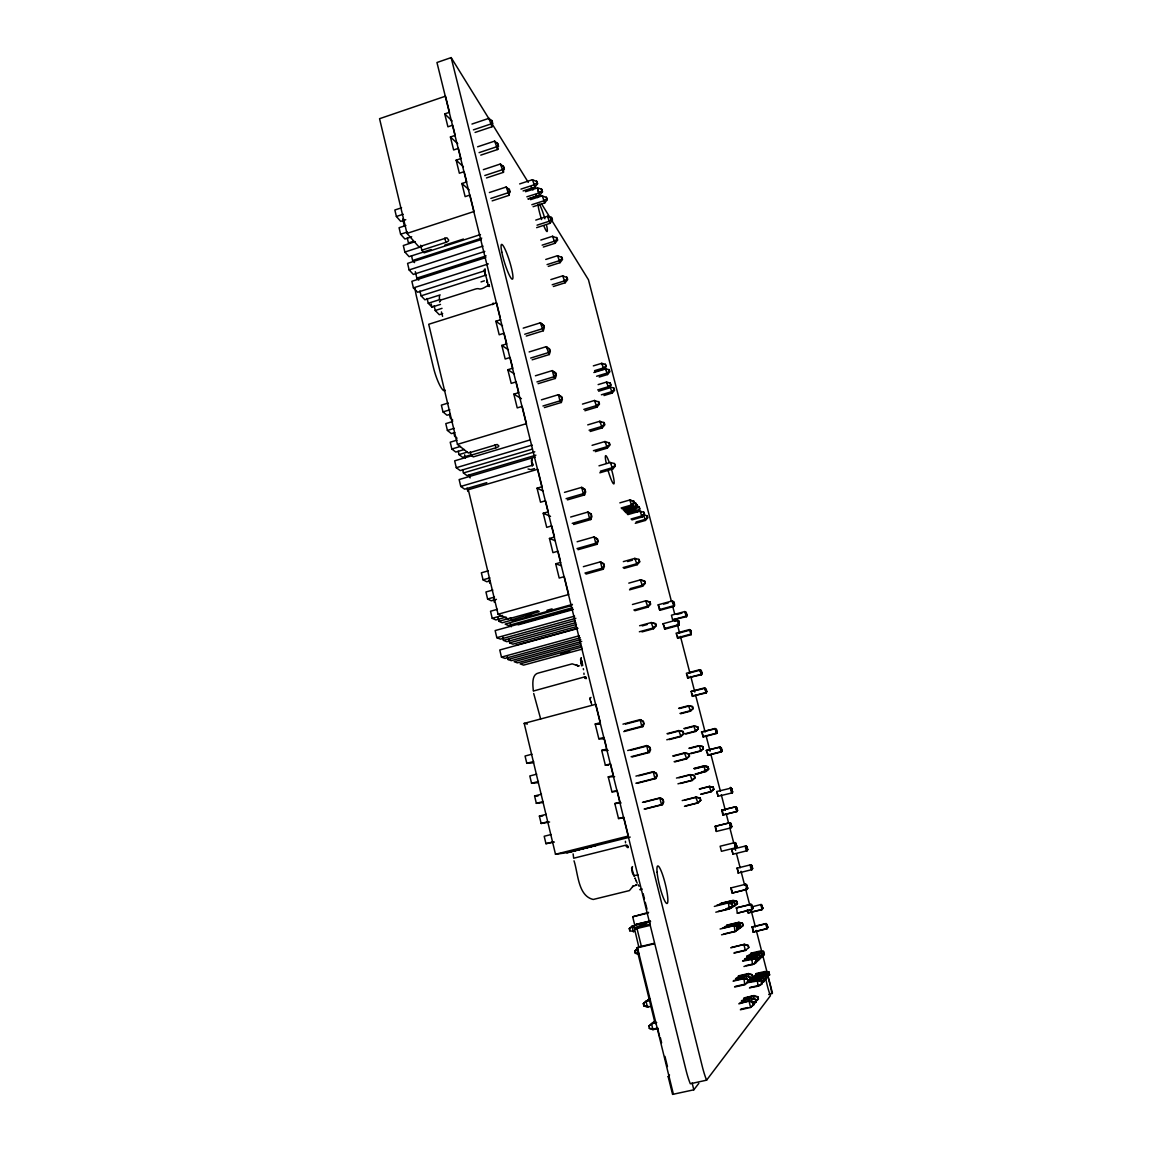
<?xml version="1.0" encoding="UTF-8"?>
<svg xmlns="http://www.w3.org/2000/svg" width="1152" height="1152" viewBox="0 0 1152 1152"><rect width="100%" height="100%" fill="white"/><g stroke="black" fill="none" stroke-linecap="round" stroke-linejoin="round"><path stroke-width="1.5" d="M439.358 298.915L439.459 295.646M487.714 285.206C489.413 284.774 490.334 287.87 488.318 285.883C485.597 273.528 483.926 271.022 485.266 268.992M439.574 301.752C439.128 303.192 440.654 299.088 442.829 299.419L475.358 289.08A3.715 1.368 -13.8 0 1 477.965 288.634C481.795 290.678 487.742 284.717 488.318 285.883L489.197 285.134M533.29 690.566C533.29 688.277 530.582 674.453 538.474 673.013L572.184 663.854L578.52 665.971L576.331 665.05L577.138 665.381M627.538 845.482L627.422 846.562L626.112 846.36M585.95 677.059C587.405 680.198 584.251 677.966 585.014 676.714M650.261 924.178L636.912 927.374L636.926 928.253L641.376 946.368L654.322 943.286M698.846 1083.326L693.821 1089.806L672.566 1094.4L668.146 1076.558L669.528 1075.046M475.085 132.437L491.99 126.763L492.365 121.32L488.909 118.339L471.96 124.056M477.634 146.794L494.64 141.12L498.082 144.058L497.707 149.486L480.758 155.131M483.336 169.661L500.386 164.002L503.842 166.91L503.453 172.325L486.446 177.941M489.37 192.528L506.174 187.013L509.616 189.864L509.227 195.278L492.163 200.866M526.234 336.067L543.312 330.768L544.32 327.686L543.744 325.411L540.331 322.819L523.21 328.147M532.166 359.813L549.288 354.542L550.31 351.49L549.734 349.2L546.322 346.651L529.142 351.95M535.406 375.782L552.341 370.598L555.754 373.104L556.33 375.408L555.307 378.446L538.114 383.674M544.406 407.578L561.341 402.466L562.378 399.442L561.802 397.138L558.403 394.69L541.411 399.83M567.446 499.882L584.597 494.914L585.677 491.976L585.086 489.614L581.702 487.354L564.494 492.365M573.595 524.491L590.803 519.538L591.883 516.643L591.293 514.267L587.909 512.05L570.658 517.032M578.045 549.706L597.024 544.306L598.133 541.426L597.528 539.035L594.158 536.89L577.138 541.742M585.965 574.085L603.288 569.218L604.397 566.352L603.792 563.947L600.437 561.845L583.358 566.669M649.829 921.326L634.421 928.469L638.77 946.829L641.376 946.368M492.48 304.632L493.128 303.106L493.805 303.61M674.698 605.045L674.122 606.384L660.226 610.214L659.448 609.624L658.224 604.8L672.149 600.955C675.418 601.805 674.611 608.285 673.517 601.776M679.003 625.32L678.845 621.072L677.045 619.92L663.077 623.736L665.064 629.122L679.003 625.32L677.045 619.92L678.845 621.072M687.067 615.442L686.52 616.723L672.624 619.79L671.443 615.211L684.677 611.582C687.744 612.374 686.995 618.523 685.958 612.36M623.765 731.606L642.888 726.595L644.069 723.888L643.435 721.411L640.109 719.64L622.973 724.147M691.171 634.694L691.013 630.662L689.342 629.597L676.066 633.197L677.938 638.28L691.171 634.694L689.342 629.597L691.013 630.662M632.246 756.922L649.397 752.472L650.592 749.794L649.958 747.302L646.632 745.589L627.71 750.514M702.101 673.474L701.539 674.712L687.586 677.894L686.39 673.258L699.725 669.701C702.792 670.363 702.029 676.627 701.021 670.45M637.013 783.346L655.949 778.493L657.144 775.843L656.51 773.338L653.198 771.682L635.933 776.117M706.824 691.675L706.262 692.914L692.28 696.125L691.085 691.459L704.448 687.917L706.104 688.882L706.824 691.675L704.448 687.917L706.262 692.914L705.053 688.262M645.264 809.021L662.53 804.658L663.739 802.037L663.106 799.517L659.794 797.918L642.47 802.31M717.336 732.211L716.76 733.435L703.339 736.92L701.525 732.024L714.974 728.525L716.602 729.403L717.336 732.211L714.974 728.525L716.76 733.435L715.55 728.755L701.525 732.024M722.117 750.643L721.526 751.853L708.077 755.309L706.277 750.456L719.755 746.971L721.382 747.821L722.117 750.643L719.755 746.971L721.526 751.853L720.317 747.144L706.277 750.456M732.758 791.698L732.168 792.893L718.07 796.262L716.846 791.51L730.93 788.141L732.01 788.846C733.954 802.627 728.035 776.722 731.635 792.85M737.597 810.346L736.992 811.541L722.88 814.954L721.656 810.173L735.768 806.774L737.597 810.346L736.474 811.555L722.88 814.954M731.894 826.56L731.275 827.798L716.342 831.427L715.046 826.373L729.403 822.802L731.117 823.522C732.6 828.59 730.008 828.979 729.965 822.758L715.046 826.373M737.021 846.403L736.387 847.627L721.44 851.299L720.13 846.23L735.077 842.558L737.021 846.403L735.84 847.757L734.53 842.674L735.84 847.757M747.749 849.557C746.568 854.28 743.688 843.034 747 846.662L747.749 849.557L746.669 850.853M752.645 868.435C751.464 873.216 748.598 861.926 751.896 865.541L752.645 868.435L751.565 869.789M747.144 889.315L747.792 888.106L745.834 884.203L730.829 887.947L732.139 893.074L747.144 889.315L732.139 893.074M752.328 909.403L752.976 908.208L751.003 904.277L736.546 907.733L737.309 913.19L752.328 909.403L737.309 913.19M752.026 906.826L761.083 904.493L762.955 908.208L761.89 909.648L748.123 912.931L747.288 909.691M767.909 927.317L766.858 928.814L753.048 932.069L752.27 926.827L766.022 923.573L767.909 927.317L766.858 928.814L766.022 923.573L767.29 928.454L753.048 932.069M762.955 908.208L761.89 909.648L761.083 904.493L762.336 909.346L748.123 912.931M752.976 908.208L751.824 909.734L751.003 904.277M747.792 888.106L746.626 889.574L745.834 884.203M634.349 876.067C628.978 870.379 634.651 863.294 631.526 868.219M721.786 750.542L720.979 751.694L707.486 755.165M716.99 732.082L716.184 733.219L702.734 736.718M638.741 946.872L636.61 947.938L654.523 1021.003L655.416 1020.902M662.53 804.658L661.493 804.658L659.794 797.918L662.717 799.502L663.35 802.037L661.493 804.658L644.155 809.035M655.949 778.493L654.883 778.392L653.198 771.682L656.122 773.294L656.755 775.8L654.883 778.392L635.875 783.245M706.464 691.474L705.658 692.582L692.28 696.125M649.397 752.472L648.317 752.256L646.632 745.589L649.555 747.216L650.189 749.707L648.317 752.256L631.094 756.72M701.741 673.243L700.934 674.338L687.586 677.894M642.888 726.595L641.779 726.264L640.109 719.64L643.032 721.282L643.651 723.773L641.779 726.264L624.614 730.771M523.109 190.944L535.061 187.027L537.566 183.701L537.062 181.699L532.44 179.712L519.653 183.917M528.206 198.994L540.014 195.134L542.419 191.736L541.915 189.763M489.715 119.995L451.166 57.6L436.954 62.51L685.987 1070.006A23.141 3.701 77.2 0 0 690.322 1083.758L706.594 1080.173L770.443 995.717A13.579 1.454 76 0 1 765.562 977.616M768.672 994.536L772.445 993.053L767.966 975.658M690.624 630.36L691.344 633.125L690.538 634.19L677.261 637.79M533.102 206.698L544.766 202.91L547.229 199.685L546.725 197.741L542.246 195.826L530.554 199.642M536.63 227.65L549.994 223.33L552.47 220.118L551.506 217.411L547.488 216.288L535.766 220.09M678.413 620.741L679.162 623.65L678.298 624.773L664.315 628.589M686.678 615.11L685.858 616.176L672.624 619.79M543.355 247.032L555.091 243.274L557.568 240.077L557.064 238.104L552.586 236.261L540.821 240.048M674.266 604.67L673.402 605.794L659.448 609.624M548.28 266.4L560.045 262.67L562.522 259.488L562.018 257.515L557.539 255.701L545.76 259.459M553.378 286.488L565.171 282.773L567.677 279.619L567.173 277.632L562.694 275.846L550.858 279.59M740.362 1009.786L750.614 1007.453L754.085 1004.342L753.509 1002.067L749.678 1000.843L739.469 1003.176M753.408 1004.011L752.846 1004.702L756.274 1001.635L755.698 999.389L751.925 998.179L741.845 1000.483M758.39 999L755.021 1002.024L758.39 999L757.829 996.782L754.099 995.602L744.149 997.877M753.869 1004.602L753.509 1002.067M756.058 1001.894L755.698 999.389M758.189 999.245L757.829 996.782M593.856 372.514L603.893 369.461L606.24 366.653L605.405 364.291L601.718 363.326L593.338 365.875M603.331 563.587L603.936 565.992L602.05 568.253L584.957 573.062M599.227 377.05L607.507 374.544L609.811 371.779L609.35 369.965L605.362 368.496L595.411 371.52M598.651 391.205L608.702 388.166L611.05 385.387L610.214 383.04L606.528 382.075L598.133 384.61M749.678 1000.843L738.85 1003.867M751.925 998.179L741.24 1001.16M754.099 995.602L743.573 998.539M584.928 410.746L596.923 407.146L599.501 404.093L598.982 402.062L594.49 400.478L582.466 404.093M603.979 395.539L612.259 393.034L614.592 390.298L613.771 387.979L610.128 387.029L606.802 388.037M597.053 538.646L597.658 541.037L595.757 543.254L577.022 548.597M590.198 431.482L602.222 427.896L604.814 424.872L604.282 422.827L599.803 421.272L587.736 424.872M749.448 988.042C752.861 986.429 764.971 987.091 761.328 980.352L757.21 980.05L748.598 982.037M761.328 983.059L764.107 981.331L763.286 978.12L759.211 977.846L750.528 979.848M762.509 980.957L762.034 981.518L765.994 979.128L765.173 975.96L761.155 975.672L752.4 977.702M763.92 979.33L767.837 976.968L767.03 973.843L763.056 973.57L754.402 975.571M766.973 976.522L769.622 974.866L768.83 971.784L764.899 971.51L756.173 973.526M595.31 451.656L607.378 448.099L609.984 445.09L609.451 443.03L604.973 441.518L592.07 445.334M590.803 513.821L591.408 516.197L589.507 518.4L572.227 523.368M762.178 983.606L758.102 986.054L757.21 980.05M599.818 472.81L612.734 469.037L615.341 466.056L614.419 463.536L610.33 462.499L598.997 465.826M748.066 982.613L761.328 980.352M749.995 980.395L763.286 978.12M752.069 978.206L765.173 975.96M753.898 976.104L767.03 973.843M755.683 974.045L768.83 971.784M584.597 489.139L585.187 491.501L583.286 493.661L566.078 498.672M622.094 508.939L631.93 506.102L634.435 503.323L633.931 501.35L629.712 500.011L619.848 502.862M624.269 510.97L634.046 508.162L636.523 505.411L635.674 503.078L633.125 502.445M625.723 512.626L635.443 509.832L637.906 507.096L637.07 504.778L637.906 507.096M636.595 506.203L639.115 506.837L639.936 509.126L637.488 511.848L636.61 510.912L626.933 513.691M759.211 977.846L759.398 981.072M761.155 975.672L761.342 978.869M763.056 973.57L763.258 976.709M631.915 519.898L642.139 516.974L644.558 514.296L644.069 512.41L640.022 511.128L627.84 514.613M645.394 520.43L647.784 517.81L647.309 515.923L643.32 514.685L645.394 520.43L635.299 523.325M624.082 568.397L637.157 564.725L639.821 561.83L638.928 559.397L634.795 558.389L623.333 561.629M629.525 589.853L642.643 586.195L645.322 583.33L644.429 580.91L640.296 579.917L628.79 583.128M561.283 396.533L561.859 398.851L559.958 400.867L542.952 406.008M634.824 610.718L647.971 607.09L650.664 604.238L650.117 602.107L645.638 600.854L632.448 604.498M734.573 987.048L744.811 984.701L748.282 981.634L747.706 979.373L743.904 978.192L733.709 980.539M750.542 979.243L747.115 982.253L750.542 979.243L749.966 977.011L746.208 975.845L736.157 978.163M752.731 976.91L749.362 979.877L752.731 976.91L752.17 974.707L748.454 973.57L738.547 975.859M641.966 631.915L653.501 628.762L656.208 625.925L655.661 623.794L651.182 622.57L639.605 625.738M635.285 927.734L636.912 927.374M591.019 697.392L589.723 698.803L590.4 698.414M634.493 928.238L634.939 929.002L645.754 924.062M733.075 981.158L743.299 978.797L747.706 979.373M735.538 978.768L745.632 976.435L749.966 977.011M737.942 976.45L747.893 974.146L752.17 974.707M555.221 372.456L555.797 374.76L553.896 376.762L536.947 381.917M549.187 348.523L549.778 350.813L547.862 352.771L530.669 358.056M743.904 978.192L744.811 984.701L748.282 981.634M746.208 975.845L746.366 979.344M748.454 973.57L748.627 977.011M543.197 324.706L543.773 326.981L541.858 328.91L524.722 334.238M743.947 966.528C747.317 964.858 759.413 965.563 755.813 958.867L751.709 958.608L743.112 960.61M754.632 962.496L758.65 960.12L757.829 956.923L753.768 956.664L745.114 958.694M757.858 959.846L760.594 958.19L759.787 955.022L755.784 954.778L747.043 956.808M759.067 958.118L762.509 956.304L761.702 953.179L757.742 952.934L749.117 954.95M760.493 956.722L764.352 954.461L763.56 951.379L759.643 951.134L750.946 953.165M680.702 713.736L690.523 711.158L693.072 708.638L692.554 706.651L688.478 705.672L678.629 708.264M669.312 739.584L681.019 736.531L683.798 733.81L683.237 731.621L678.744 730.584L667.008 733.651M756.648 962.107L752.573 964.512L751.709 958.608M756.634 960.523L760.594 958.19M685.886 733.968L695.736 731.419L698.285 728.914L697.766 726.912L693.691 725.962L683.827 728.539M674.957 761.832L686.707 758.808L689.501 756.101L688.925 753.898L684.446 752.904L672.667 755.942M690.926 753.653L700.79 751.118L703.368 748.627L702.85 746.626L698.774 745.704L688.867 748.267M742.565 961.114L755.813 958.867M744.566 959.184L757.829 956.923M746.525 957.298L759.787 955.022M746.87 955.814L761.702 953.179M750.442 953.626L763.56 951.379M680.458 783.475L692.237 780.48L695.045 777.787L694.469 775.584L689.99 774.634L676.483 778.075M695.448 773.957L705.96 771.221C715.334 763.92 697.09 776.304 695.362 773.64M696.139 774.072L706.046 771.538L708.624 769.075L708.019 766.742L703.944 765.85L694.022 768.398M684.475 806.357L697.982 802.958L700.79 800.294L700.229 798.077L695.736 797.155L682.2 800.582M701.309 794.246L711.23 791.726L713.822 789.278L713.304 787.262L709.229 786.413L699.278 788.933M755.784 954.778L755.957 957.888M629.266 928.642L632.909 925.776L629.266 928.642L629.813 930.83L634.306 931.478M632.995 927.029L636.581 924.206L650.405 920.894M634.752 951.034L637.43 948.6L638.842 954.36L635.299 953.237L634.752 951.034L637.301 949.018M509.026 188.971L509.587 191.189L507.658 192.917L490.853 198.432M715.81 912.197L729.245 908.986L732.715 906.12L732.139 903.902L728.41 902.866L714.341 906.422M726.725 908.798L732.312 907.272L735.106 904.795L734.544 902.621L730.858 901.584L719.309 904.363M721.022 903.269L733.248 900.346L736.891 901.354L737.438 903.514L734.688 905.947L729.173 907.459M503.251 165.989L503.798 168.178L501.869 169.877L484.805 175.522M533.39 691.027L584.381 676.973L585.835 678.067L584.539 677.75M650.894 1006.315L647.438 1007.122L643.838 1005.898L643.291 1003.651L646.013 1001.261L649.454 1000.469M649.627 998.626L646.934 1000.987L650.376 999.792M721.555 934.805L735.034 931.622L738.49 928.699L737.928 926.482L734.184 925.402L722.434 928.181M740.822 927.072L737.41 929.952L735.941 924.221L740.261 924.883L740.822 927.072L737.41 929.952M738.878 922.277L739.728 928.325L743.083 925.488L742.536 923.328L738.878 922.277L726.624 925.186M497.491 143.107L498.038 145.296L496.109 146.966L479.088 152.64M658.152 1028.491L652.968 1029.672L649.339 1028.419L648.792 1026.158L654.883 1021.046M652.378 1023.192L655.085 1020.859L655.79 1023.754M731.419 947.39L744.523 944.309L748.195 945.403L748.757 947.578L745.402 950.458L733.882 953.15M748.757 947.578L748.195 945.403M738.49 928.699L735.034 931.622L734.184 925.402M739.728 928.325L743.083 925.488M643.291 1003.651L646.949 1000.584M647.294 1000.728L649.454 998.885M491.76 120.341L492.307 122.53L490.378 124.157L473.414 129.859M734.083 906.278L737.438 903.514M732.715 906.12L729.245 908.986L728.41 902.866M731.693 907.618L735.106 904.795M649.339 1028.419L652.493 1028.635M648.792 1026.158L652.45 1023.034L655.891 1022.256M754.373 1003.219L756.274 1001.635M754.085 1004.342L750.614 1007.453L749.102 1001.534L753.293 1002.326M633.37 926.87L636.581 924.206M744.523 944.309L730.786 947.866M713.822 789.278L710.582 791.683L700.618 794.203M700.79 800.294L697.219 802.944L685.354 805.925M767.65 927.533L767.16 924.394M695.045 777.787L691.459 780.379L677.952 783.821M708.019 766.742L703.944 765.85L705.37 771.422L708.624 769.075M689.501 756.101L685.901 758.635L674.122 761.674M703.368 748.627L700.114 750.931L690.206 753.494M698.285 728.914L695.03 731.174L685.152 733.738M683.798 733.81L680.198 736.286L666.778 739.786M693.072 708.638L689.818 710.856L679.968 713.434M573.12 853.877L573.682 858.226L626.544 844.992M655.33 623.549L655.877 625.694L652.608 628.157L639.36 631.771M649.771 601.834L650.318 603.965L647.05 606.413L633.859 610.042M644.429 580.91L644.962 583.027L641.707 585.446L630.187 588.643M643.838 1005.898L648.374 1006.416L647.438 1007.122L646.013 1001.261M638.928 559.397L639.461 561.499L636.206 563.89L623.088 567.576M643.752 512.05L644.227 513.95L641.29 516.067L631.037 519.005M646.992 515.592L647.467 517.464L644.573 519.552L636.12 521.971M636.61 510.912L639.605 508.766L639.115 506.837M581.242 657.778L580.766 661.363A8.712 1.483 74.8 0 0 581.616 665.87L582.696 665.395L581.76 660.643L581.4 663.725L580.608 660.154A8.87 1.512 74.8 0 1 580.982 658.325L581.285 658.31M633.571 500.976L634.075 502.949L631.022 505.138L621.158 507.974M635.674 503.078L636.178 505.037L633.139 507.211L623.347 510.034M624.802 511.69L634.55 508.896L637.574 506.722M614.419 463.536L614.952 465.61L611.698 467.885L600.365 471.197M609.048 442.555L609.581 444.614L606.341 446.875L593.424 450.691M603.878 422.323L604.411 424.382L601.171 426.614L589.09 430.214M598.565 401.53L599.083 403.574L595.843 405.792L583.819 409.406M720.086 929.002L733.55 925.819L737.928 926.482M724.32 926.986L735.941 924.221L740.261 924.883M726.797 925.402L738.274 922.666L742.536 923.328M610.214 383.04L610.704 384.883L607.766 386.885L597.672 389.923M613.771 387.979L614.246 389.808L611.352 391.781L601.373 394.79M608.99 369.446L609.466 371.275L606.571 373.234L596.621 376.243M605.405 364.291L605.866 366.134L602.942 368.107L594.562 370.67M760.637 904.781L762.206 905.285M566.726 276.955L567.23 278.942L564.005 281.03L552.182 284.76M561.571 256.81L562.075 258.782L558.864 260.842L547.056 264.6M556.603 237.384L557.107 239.357L553.896 241.387L542.131 245.16M551.506 217.411L551.995 219.37L548.784 221.386L537.048 225.187M546.264 196.963L546.754 198.907L543.542 200.909L531.85 204.71M540.014 195.134L538.69 192.96L541.944 190.944L541.44 188.957L542.491 191.866L541.944 190.944L538.762 193.09L526.838 196.819M536.558 180.893L537.077 182.88L533.765 184.925L520.978 189.115M735.984 908.05L750.499 904.579L752.184 905.126M727.762 903.197L732.139 903.902M716.99 905.098L730.238 901.915L734.544 902.621M721.195 903.413L732.643 900.662L736.891 901.354M760.968 956.261L764.352 954.461M760.219 957.514L762.509 956.304M755.136 961.992L758.65 960.12M635.299 953.237L638.424 953.582M766.224 976.666L769.622 974.866M765.547 978.178L767.837 976.968M763.675 980.352L765.994 979.128M761.76 982.57L764.107 981.331M745.301 884.448L747 885.038M730.829 887.947L732.269 891.101M629.813 930.83L629.64 928.469M634.766 925.171L632.693 916.776L648.619 912.37M737.971 871.315L737.136 868.104L738.389 872.914M750.312 864.95L751.896 865.541M642.053 888.898L642.038 889.301A1.469 1.426 73.2 0 1 640.526 888.854M406.987 233.41L474.019 211.507L469.944 195.048L465.134 196.632L461.894 183.514L466.704 181.93L464.155 171.648L459.36 173.232L456.149 160.186L460.93 158.587L458.41 148.363L453.629 149.962L450.418 136.987L455.198 135.374L452.678 125.194L447.912 126.806L444.73 113.89L449.482 112.277L445.507 96.178L379.555 118.699L406.987 233.41L418.896 246.874L446.861 237.787L448.531 239.818A3.974 1.598 -13.4 0 1 445.91 242.366L421.834 250.186L420.638 245.232M401.587 207.778L394.848 209.995L396.389 216.475L400.694 221.386L405.763 219.715M396.389 216.475L403.2 214.243M405.893 225.49L399.067 227.722L400.622 234.23L404.899 238.997L411.667 236.779M525.528 191.693L537.451 187.934L538.762 193.09M400.622 234.23L407.448 231.998M528.134 198.864L539.942 195.005M413.482 241.286L408.427 242.928L407.29 238.118M415.282 241.618L403.315 245.52L404.87 252.043L409.118 256.666L431.179 249.523M404.87 252.043L421.978 246.485M444.758 245.117L463.421 239.069M480.485 234.547L424.152 252.806L421.834 250.186M411.48 255.672L412.632 260.496L481.738 238.133M481.349 239.515L407.578 263.376L409.133 269.942L413.352 274.421L484.805 251.424M409.133 269.942L482.976 246.11M415.296 271.67L416.851 278.122L486.13 255.874M485.813 257.558L411.854 281.304L413.424 287.899L417.614 292.234L485.251 270.619M413.424 287.899L488.318 263.909M419.918 290.966L421.085 295.834L486.187 275.054M440.194 294.898L424.886 299.779L421.085 295.834M481.018 281.909L484.416 280.814M427.104 298.469L428.256 303.264L440.093 299.506M428.256 303.264L431.957 307.094L440.525 304.387M434.102 305.755L435.24 310.493L442.037 308.333M442.699 313.603L439.286 314.683L435.24 310.493M500.342 318.024L496.598 302.861L428.717 324.274L457.445 444.37L526.45 423.634L522.187 406.397L517.234 407.894L513.85 394.157L518.789 392.645L516.139 381.874L511.2 383.386L507.83 369.72L512.755 368.208L510.106 357.494L505.181 359.006L501.826 345.413L506.736 343.886L504.115 333.23L499.205 334.771L495.864 321.25L500.76 319.709M448.186 403.042L441.374 405.13L442.987 411.898L446.99 415.238L450.389 414.202M442.987 411.898L449.842 409.81M452.65 421.546L445.795 423.619L447.408 430.416L451.368 433.613L454.781 432.59M447.408 430.416L454.277 428.342M457.085 440.122L450.216 442.195L451.843 449.021L455.774 452.059L464.314 449.51M451.843 449.021L460.44 446.429M458.237 451.224L459.043 454.579L467.51 452.045M471.211 454.781L462.614 457.344L459.043 454.579M470.275 451.742L471.11 455.198L495.893 447.797A4.075 1.109 -13.6 0 0 498.701 445.781L497.189 444.456L468.418 453.067L457.445 444.37M471.888 455.702L454.666 460.843L456.293 467.698L460.21 470.578L532.037 449.222M529.704 440.035L473.242 456.898L471.11 455.198M456.293 467.698L532.181 445.09M462.629 469.598L463.435 472.968L534.787 451.786M535.896 455.17L466.992 475.603L463.435 472.968M535.234 457.013L459.13 479.563L460.771 486.446L464.645 489.182L486.792 482.645M460.771 486.446L533.016 465.091M531.101 469.57L534.514 468.562M557.986 551.203L552.931 552.643L549.446 538.459L554.486 537.019L551.736 525.902L546.71 527.357L543.226 513.259L548.251 511.805L545.515 500.746L540.504 502.214L537.048 488.189L542.059 486.72L537.739 469.253L468.302 489.73L498.082 614.246L508.248 618.941L537.667 610.747L539.179 611.626L510.754 620.093L512.726 621L572.429 604.397M488.218 570.845L481.363 572.803L483.034 579.816L486.763 581.774L490.162 580.81M483.034 579.816L489.888 577.872M498.082 614.246L568.699 594.504L564.278 576.619L559.21 578.059L555.696 563.803L560.75 562.363M492.811 590.04L485.942 591.984L487.613 599.026L491.299 600.811L496.426 599.371M487.613 599.026L494.496 597.082M627.595 561.542L632.491 560.16M497.419 609.307L490.522 611.237L492.221 618.307L495.878 619.934L506.131 617.083M492.221 618.307L502.56 615.427M498.067 617.803L498.902 621.288L511.027 617.904M512.539 619.891L502.229 622.771L498.902 621.288M526.306 616.061L531.461 614.621M546.941 610.315L552.096 608.875M571.781 605.549L505.152 624.082L508.378 625.507L572.472 607.709M572.818 608.99L495.144 630.576L496.829 637.675L500.458 639.144L575.856 618.293M518.112 624.874L573.163 609.581M496.829 637.675L574.589 616.147M502.618 636.854L503.453 640.354L574.92 620.597M575.726 622.642L506.75 641.678L503.453 640.354M508.838 639.418L509.659 642.859L576.446 624.427M575.726 626.818L512.856 644.155L509.659 642.859M663.61 604.123L668.246 602.856M515.678 645.293L577.757 628.186M577.656 628.546L499.766 649.987L501.466 657.115L505.066 658.411L580.334 637.776M501.466 657.115L579.398 635.731M507.37 656.683L508.032 659.491L580.752 639.562M677.074 614.405L682.027 613.051M581.731 641.39L511.301 660.672L508.032 659.491M642.197 625.91L647.15 624.557M580.709 643.507L514.181 661.709L517.349 662.861L581.213 645.408M674.669 621.331L677.765 620.482M581.861 647.006L520.142 663.869L523.598 665.122L582.307 649.094M561.053 654.005L569.693 651.643M678.398 633.24L689.976 630.101M688.709 673.2L700.344 670.09L701.381 670.694M630.202 837.086L568.426 852.523L566.683 852.754L596.117 845.323L564.48 853.056L555.494 854.266L524.189 723.37L595.843 704.29L600.379 722.664L595.21 724.032L598.838 738.778L603.706 738.936M733.003 854.208L731.75 849.384L733.003 854.208L747.144 850.723L745.906 845.914L731.75 849.384M703.382 688.709L691.085 691.459M679.392 708.566L689.198 705.989L692.554 706.651M625.594 724.104L641.232 720M531.965 754.214L525.053 756.029L526.795 763.315L533.621 762.797M598.838 738.778L604.022 737.41M526.795 763.315L533.678 761.515M608.573 765.158L605.362 765.216L601.704 750.384L606.902 749.03M684.562 728.784L692.755 726.653M667.872 733.896L677.894 731.29M536.702 774.173L529.805 775.958L531.562 783.288L538.358 782.597M630.59 750.298L647.726 745.834M531.562 783.288L538.459 781.488M605.362 765.216L610.56 763.862L613.454 775.555L608.242 776.894L611.928 791.798L615.096 791.568M689.587 748.454L699.451 745.906L702.85 746.626M673.517 756.13L685.253 753.091L688.925 753.898M543.11 802.483L536.342 803.333L534.586 795.974L541.498 794.203M638.798 775.8L654.264 771.826M536.342 803.333L543.254 801.562M694.109 768.715L704.621 765.979M694.8 768.83L704.707 766.31L708.106 767.059L704.707 766.31M611.928 791.798L617.141 790.459L620.05 802.21L614.822 803.549L618.523 818.539L623.232 817.949M679.003 777.744L690.768 774.734M549.605 822.01L541.138 823.464L539.381 816.091L546.307 814.32M541.138 823.464L548.078 821.707M643.579 802.325L660.83 797.947M699.97 788.99L709.877 786.47M684.706 800.179L696.499 797.198M551.146 834.523L544.19 836.266L545.962 843.682L554.386 842.054M618.523 818.539L623.75 817.214L628.402 836.021L555.494 854.266M545.962 843.682L552.83 841.954M721.656 810.173L735.768 806.774L736.992 811.541L735.235 806.774L736.848 807.494M638.006 874.915L633.614 875.779M745.416 846.029L747 846.662M736.618 868.277L750.787 864.778L752.04 869.602L737.87 873.115M632.693 916.776L648.13 913.046M635.63 924.61L649.512 921.283M650.606 921.715L631.944 926.194L633.341 931.91M650.362 925.33L634.939 929.002M725.717 908.842L732.312 907.272M718.171 911.419L729.893 908.626M724.968 926.568L736.56 923.818M636.653 947.952L654.163 943.819M737.05 928.685L740.318 927.907M723.902 933.955L735.653 931.176M751.795 927.187L765.59 923.918L766.886 924.595M734.486 952.661L745.978 949.968L745.402 950.458L743.947 944.784L747.979 945.576M746.208 965.606L753.091 964.008M735.206 986.414L743.702 984.456M749.981 987.451L758.606 985.478M656.712 1022.616L651.528 1023.797L652.968 1029.672M653.875 1028.894L657.331 1028.117M740.966 1009.066L747.792 1007.525M734.53 842.674L736.229 843.35M669.053 1076.501L668.218 1076.616M640.699 889.762L639.821 889.661M716.342 831.427L715.651 826.315M730.699 827.87L729.403 822.802L731.117 823.522M614.822 803.549L621.13 802.944M608.242 776.894L614.621 776.635M539.381 816.091L542.693 815.99M601.704 750.384L608.155 750.456M697.982 802.958L695.736 797.155L700.229 798.077M534.586 795.974L537.941 796.075M718.07 796.262L716.846 791.51M595.21 724.032L600.091 724.334M711.23 791.726L709.229 786.413L713.304 787.262M730.397 788.083L732.01 788.846M633.931 501.35L629.712 500.011L631.93 506.102M530.165 469.454L528.062 468.994M692.237 780.48L689.99 774.634L694.469 775.584M577.728 665.64L579.24 665.842M644.774 581.198L640.296 579.917L642.643 586.195M650.117 602.107L645.638 600.854L647.971 607.09M655.661 623.794L651.182 622.57L653.501 628.762M635.962 884.794L636.768 884.923L632.52 886.594L633.182 886.032L629.424 890.582L593.222 899.467C577.858 895.896 578.16 873.187 574.013 860.818M757.627 997.042L753.552 996.25L754.286 999.13M755.482 999.648L751.363 998.856L752.472 1003.234M697.766 726.912L693.691 725.962L695.736 731.419M680.789 731.102L683.237 731.621M686.707 758.808L684.446 752.904L685.253 753.091M524.189 723.37L527.4 724.046M700.79 751.118L699.451 745.906M541.512 189.086L537.379 187.819L538.69 192.96M681.019 736.531L678.744 730.584L679.565 730.858M555.696 563.803L561.427 565.776M543.744 325.411L540.331 322.819L543.312 330.768M549.446 538.459L555.235 540.691M553.766 372.312L555.754 373.104M561.802 397.138L558.403 394.69L559.958 400.867L561.341 402.466M543.226 513.259L550.526 516.355M690.523 711.158L688.478 705.672L689.198 705.989M537.048 488.189L542.923 490.91M585.086 489.614L581.702 487.354L583.286 493.661L584.597 494.914M591.293 514.267L587.909 512.05L589.507 518.4L590.803 519.538M595.426 537.955L597.528 539.035M603.792 563.947L600.437 561.845L602.05 568.253L603.288 569.218M673.949 602.15L672.149 600.955L674.122 606.384L673.301 603.173M685.325 612.144L686.52 616.723L684.677 611.582L686.362 612.691M513.85 394.157L521.424 398.707M507.83 369.72L514.368 373.882M501.826 345.413L508.421 349.819M495.864 321.25L502.502 325.901M663.077 623.736L665.064 629.122M658.224 604.8L660.226 610.214M457.056 438.192L454.651 436.262L453.859 432.907M597.024 544.306L595.757 543.254L594.158 536.89M452.722 420.034L450.288 418.003L449.496 414.677M637.157 564.725L634.795 558.389L635.76 559.253M461.894 183.514L469.138 189.85M456.149 160.186L463.435 166.766M450.418 136.987L457.747 143.798M444.73 113.89L452.102 120.946M635.342 878.616L634.954 877.968L636.322 880.949M634.046 508.162L632.275 503.827M634.55 508.896L635.443 509.832M642.139 516.974L640.022 511.128L640.872 512.05M416.851 278.122L418.766 280.166M643.32 514.685L644.141 515.578M412.632 260.496L414.562 262.598M612.734 469.037L610.33 462.499L611.352 463.666M607.378 448.099L604.973 441.518L606.01 442.757M602.222 427.896L599.803 421.272L600.869 422.582M549.288 354.542L546.322 346.651L547.762 348.451M596.923 407.146L594.49 400.478L595.57 401.846M608.702 388.166L606.528 382.075L607.478 383.371M612.259 393.034L610.128 387.029M603.893 369.461L601.718 363.326L602.669 364.68M607.507 374.544L605.362 368.496L606.283 369.821M565.171 282.773L562.694 275.846M509.587 191.189L510.178 192.082M560.045 262.67L557.539 255.701M503.798 168.178L504.389 169.099M555.091 243.274L552.586 236.261M498.038 145.296L498.629 146.246M557.107 239.357L557.568 240.077M549.994 223.33L547.488 216.288M491.99 126.763L488.909 118.339M492.538 124.56L528.278 182.376M531.101 186.941L532.973 189.994M535.795 194.558L537.682 197.597M541.44 203.688L588.456 279.763L671.486 601.618M492.307 122.53L492.912 123.509M551.995 219.37L552.47 220.118M535.061 187.027L532.44 179.712M544.766 202.91L542.246 195.826M537.077 182.88L537.566 183.701M546.754 198.907L547.229 199.685M638.222 884.794L639.101 886.277M485.006 274.406L485.05 274.493A8.525 1.339 72.6 0 1 484.358 270.677L484.344 269.856A8.683 1.354 72.6 0 1 484.43 269.309M636.091 880.718L637.214 883.138M589.781 698.803L591.595 704.088M540.662 718.963L533.707 693.504M631.656 868.003L633.816 874.958M731.693 788.818L732.442 791.669M736.546 807.494L737.28 810.36M746.712 846.734L747.461 849.629M751.608 865.642L752.371 868.55M761.933 905.458L762.696 908.395M441.418 311.918L442.57 316.339M730.771 823.55L731.563 826.589M735.898 843.422L736.69 846.475M746.683 885.182L747.475 888.264M751.882 905.314L752.674 908.395M763.286 951.638L764.078 954.734M768.557 972.086L769.363 975.182M672.826 606.83L674.626 613.786M677.318 624.226L679.565 632.923M680.458 636.408L689.875 672.941M690.782 676.426L694.814 692.078M695.707 695.563L705.139 732.096M706.032 735.566L710.078 751.234M710.971 754.704L720.389 791.237M721.296 794.722L725.328 810.374M726.235 813.859L728.467 822.557M729.821 827.784L733.853 843.437M734.76 846.907L735.653 850.392M736.546 853.877L740.146 867.787M741.038 871.272L744.624 885.182M745.531 888.667L749.563 904.32M751.363 911.29L755.395 926.942M756.302 930.427L761.674 951.293M762.581 954.778L767.059 972.173M761.414 953.453L762.221 956.578M766.742 974.16L767.563 977.299M677.146 635.227L677.938 638.28M687.442 675.173L688.234 678.269M692.122 693.346L692.914 696.427M702.533 733.795L703.339 736.92M707.27 752.184L708.077 755.309M722.218 810.158L723.442 814.925M752.27 926.827L753.523 931.694M759.485 955.31L760.306 958.478M764.899 976.277L765.706 979.459M757.526 957.211L758.347 960.422M762.984 978.451L763.819 981.677M692.28 706.522L692.798 708.523M697.507 726.811L698.026 728.813M702.59 746.554L703.094 748.555M707.76 766.685L708.365 769.032M713.045 787.234L713.578 789.264M755.51 959.17L756.346 962.41M761.04 980.683L761.875 983.952M736.661 901.483L737.208 903.643M742.306 923.486L742.867 925.646M734.314 902.736L734.875 904.925M740.03 925.042L740.592 927.245M751.954 974.938L752.515 977.141M731.894 904.046L732.47 906.264M737.683 926.64L738.259 928.872M749.75 977.242L750.326 979.474M747.475 979.603L748.051 981.878M682.92 731.52L683.482 733.709M688.622 753.826L689.184 756.029M694.181 775.541L694.742 777.758M699.941 798.062L700.502 800.28M496.973 146.578L497.707 149.486L494.64 141.12M502.718 169.402L503.453 172.325L500.386 164.002M508.478 192.341L509.227 195.278L506.174 187.013M554.53 375.379L555.307 378.446L553.896 376.762L552.341 370.598M451.166 57.6L702.274 1066.392A23.184 3.499 77 0 0 706.594 1080.173M692.15 1083.038L693.821 1089.806M643.176 893.736L644.443 898.862M645.278 902.275L646.978 909.115M558.389 552.787L560.362 560.779M604.44 739.08L606.485 747.374M590.587 701.093L590.904 702.36M660.384 1037.765L661.622 1042.848M664.949 1056.398L667.454 1066.565M657.446 1027.642L659.563 1036.267M637.474 947.779L673.416 1094.285M635.126 950.832L635.659 953.05M643.651 1003.378L644.198 1005.624M444.845 237.989L445.91 242.366M495.144 444.744L495.893 447.797M510.422 623.405L511.229 626.789M431.194 303.926L431.957 307.094M464.587 454.824L465.379 458.136M469.325 474.595L470.131 477.922M402.725 219.053L404.251 225.446M467.05 488.059L467.856 491.443M489.01 579.931L489.83 583.387M493.531 598.838L494.352 602.294M583.286 668.621L583.517 669.715M625.421 841.291L625.55 842.789M583.934 673.128L584.021 674.467M487.8 285.509A3.715 1.368 -14 0 1 489.082 284.76M415.152 288.504A19.44 3.83 72.1 0 0 416.506 296.611L433.368 367.258A19.426 3.917 72.5 0 0 439.834 385.344A19.426 3.917 72.5 0 0 445.262 390.197M767.376 975.528A13.579 1.454 76 0 1 771.883 993.802M546.653 225.605A14.832 1.699 72.9 0 1 544.046 226.31M541.613 219.571A14.832 1.699 72.9 0 1 538.042 204.293M539.352 204.091A14.832 1.699 72.9 0 1 544.91 218.794M611.424 469.051A14.702 1.8 73.9 0 1 613.843 483.883A14.702 1.8 73.9 0 1 608.098 470.52M606.254 463.306A14.702 1.8 73.9 0 1 605.664 455.659A14.702 1.8 73.9 0 1 609.163 462.139M627.998 847.08C628.157 849.312 626.342 844.517 626.674 846.576L627.12 845.539L627.998 847.08M532.253 459.302L531.936 459.634A8.712 1.44 73.6 0 0 531.49 460.915L531.547 461.909A8.554 1.411 73.6 0 0 532.31 466.056C534.499 462.758 530.05 463.061 532.253 459.302M590.141 697.738L590.213 697.709M701.539 674.712L699.725 669.701L701.539 674.712M487.354 281.779L487.094 280.354L487.368 282.758L487.354 281.779M657.101 872.28A19.31 2.981 76.1 0 0 666.216 903.11A19.31 2.981 76.1 0 0 663.898 878.846A19.31 2.981 76.1 0 0 657.101 872.28M501.797 252.115A18.202 2.592 72.7 0 0 512.107 279.144A18.202 2.592 72.7 0 0 507.096 254.117A18.202 2.592 72.7 0 0 501.797 252.115"/></g></svg>
